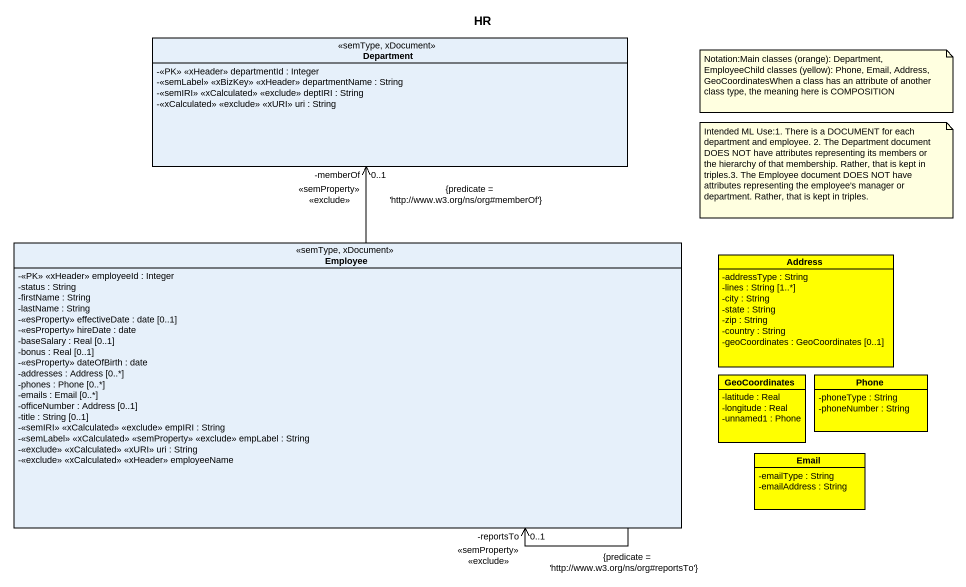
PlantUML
@startuml
title HR
hide circle
hide empty members
skinparam classAttributeIconSize 0
class Department <<semType, xDocument>> {
  -<<PK>> <<xHeader>> departmentId : Integer
  -<<semLabel>> <<xBizKey>> <<xHeader>> departmentName : String
  -<<semIRI>> <<xCalculated>> <<exclude>> deptIRI : String
  -<<xCalculated>> <<exclude>> <<xURI>> uri : String
}
class Employee <<semType, xDocument>> {
  -<<PK>> <<xHeader>> employeeId : Integer
  -status : String
  -firstName : String
  -lastName : String
  -<<esProperty>> effectiveDate : date [0..1]
  -<<esProperty>> hireDate : date
  -baseSalary : Real [0..1]
  -bonus : Real [0..1]
  -<<esProperty>> dateOfBirth : date
  -addresses : Address [0..*]
  -phones : Phone [0..*]
  -emails : Email [0..*]
  -officeNumber : Address [0..1]
  -title : String [0..1]
  -<<semIRI>> <<xCalculated>> <<exclude>> empIRI : String
  -<<semLabel>> <<xCalculated>> <<semProperty>> <<exclude>> empLabel : String
  -<<exclude>> <<xCalculated>> <<xURI>> uri : String
  -<<exclude>> <<xCalculated>> <<xHeader>> employeeName
}
class Address #FFFF00 {
  -addressType : String
  -lines : String [1..*]
  -city : String
  -state : String
  -zip : String
  -country : String
  -geoCoordinates : GeoCoordinates [0..1]
}
class GeoCoordinates #FFFF00 {
  -latitude : Real
  -longitude : Real
  -unnamed1 : Phone
}
class Phone #FFFF00 {
  -phoneType : String
  -phoneNumber : String
}
class Email #FFFF00 {
  -emailType : String
  -emailAddress : String
}
Employee -up-> "-memberOf\n0..1\n<<semProperty>> <<exclude>>\n{predicate = 'http://www.w3.org/ns/org#memberOf'}" Department
Employee --> "-reportsTo\n0..1\n<<semProperty>> <<exclude>>\n{predicate = 'http://www.w3.org/ns/org#reportsTo'}" Employee
note as N1
  Notation:Main classes (orange): Department, EmployeeChild classes (yellow): Phone, Email, Address, GeoCoordinatesWhen a class has an attribute of another class type, the meaning here is COMPOSITION
end note
note as N2
  Intended ML Use:1. There is a DOCUMENT for each department and employee. 2. The Department document DOES NOT have attributes representing its members or the hierarchy of that membership. Rather, that is kept in triples.3. The Employee document DOES NOT have attributes representing the employee's manager or department. Rather, that is kept in triples.
end note
@enduml
